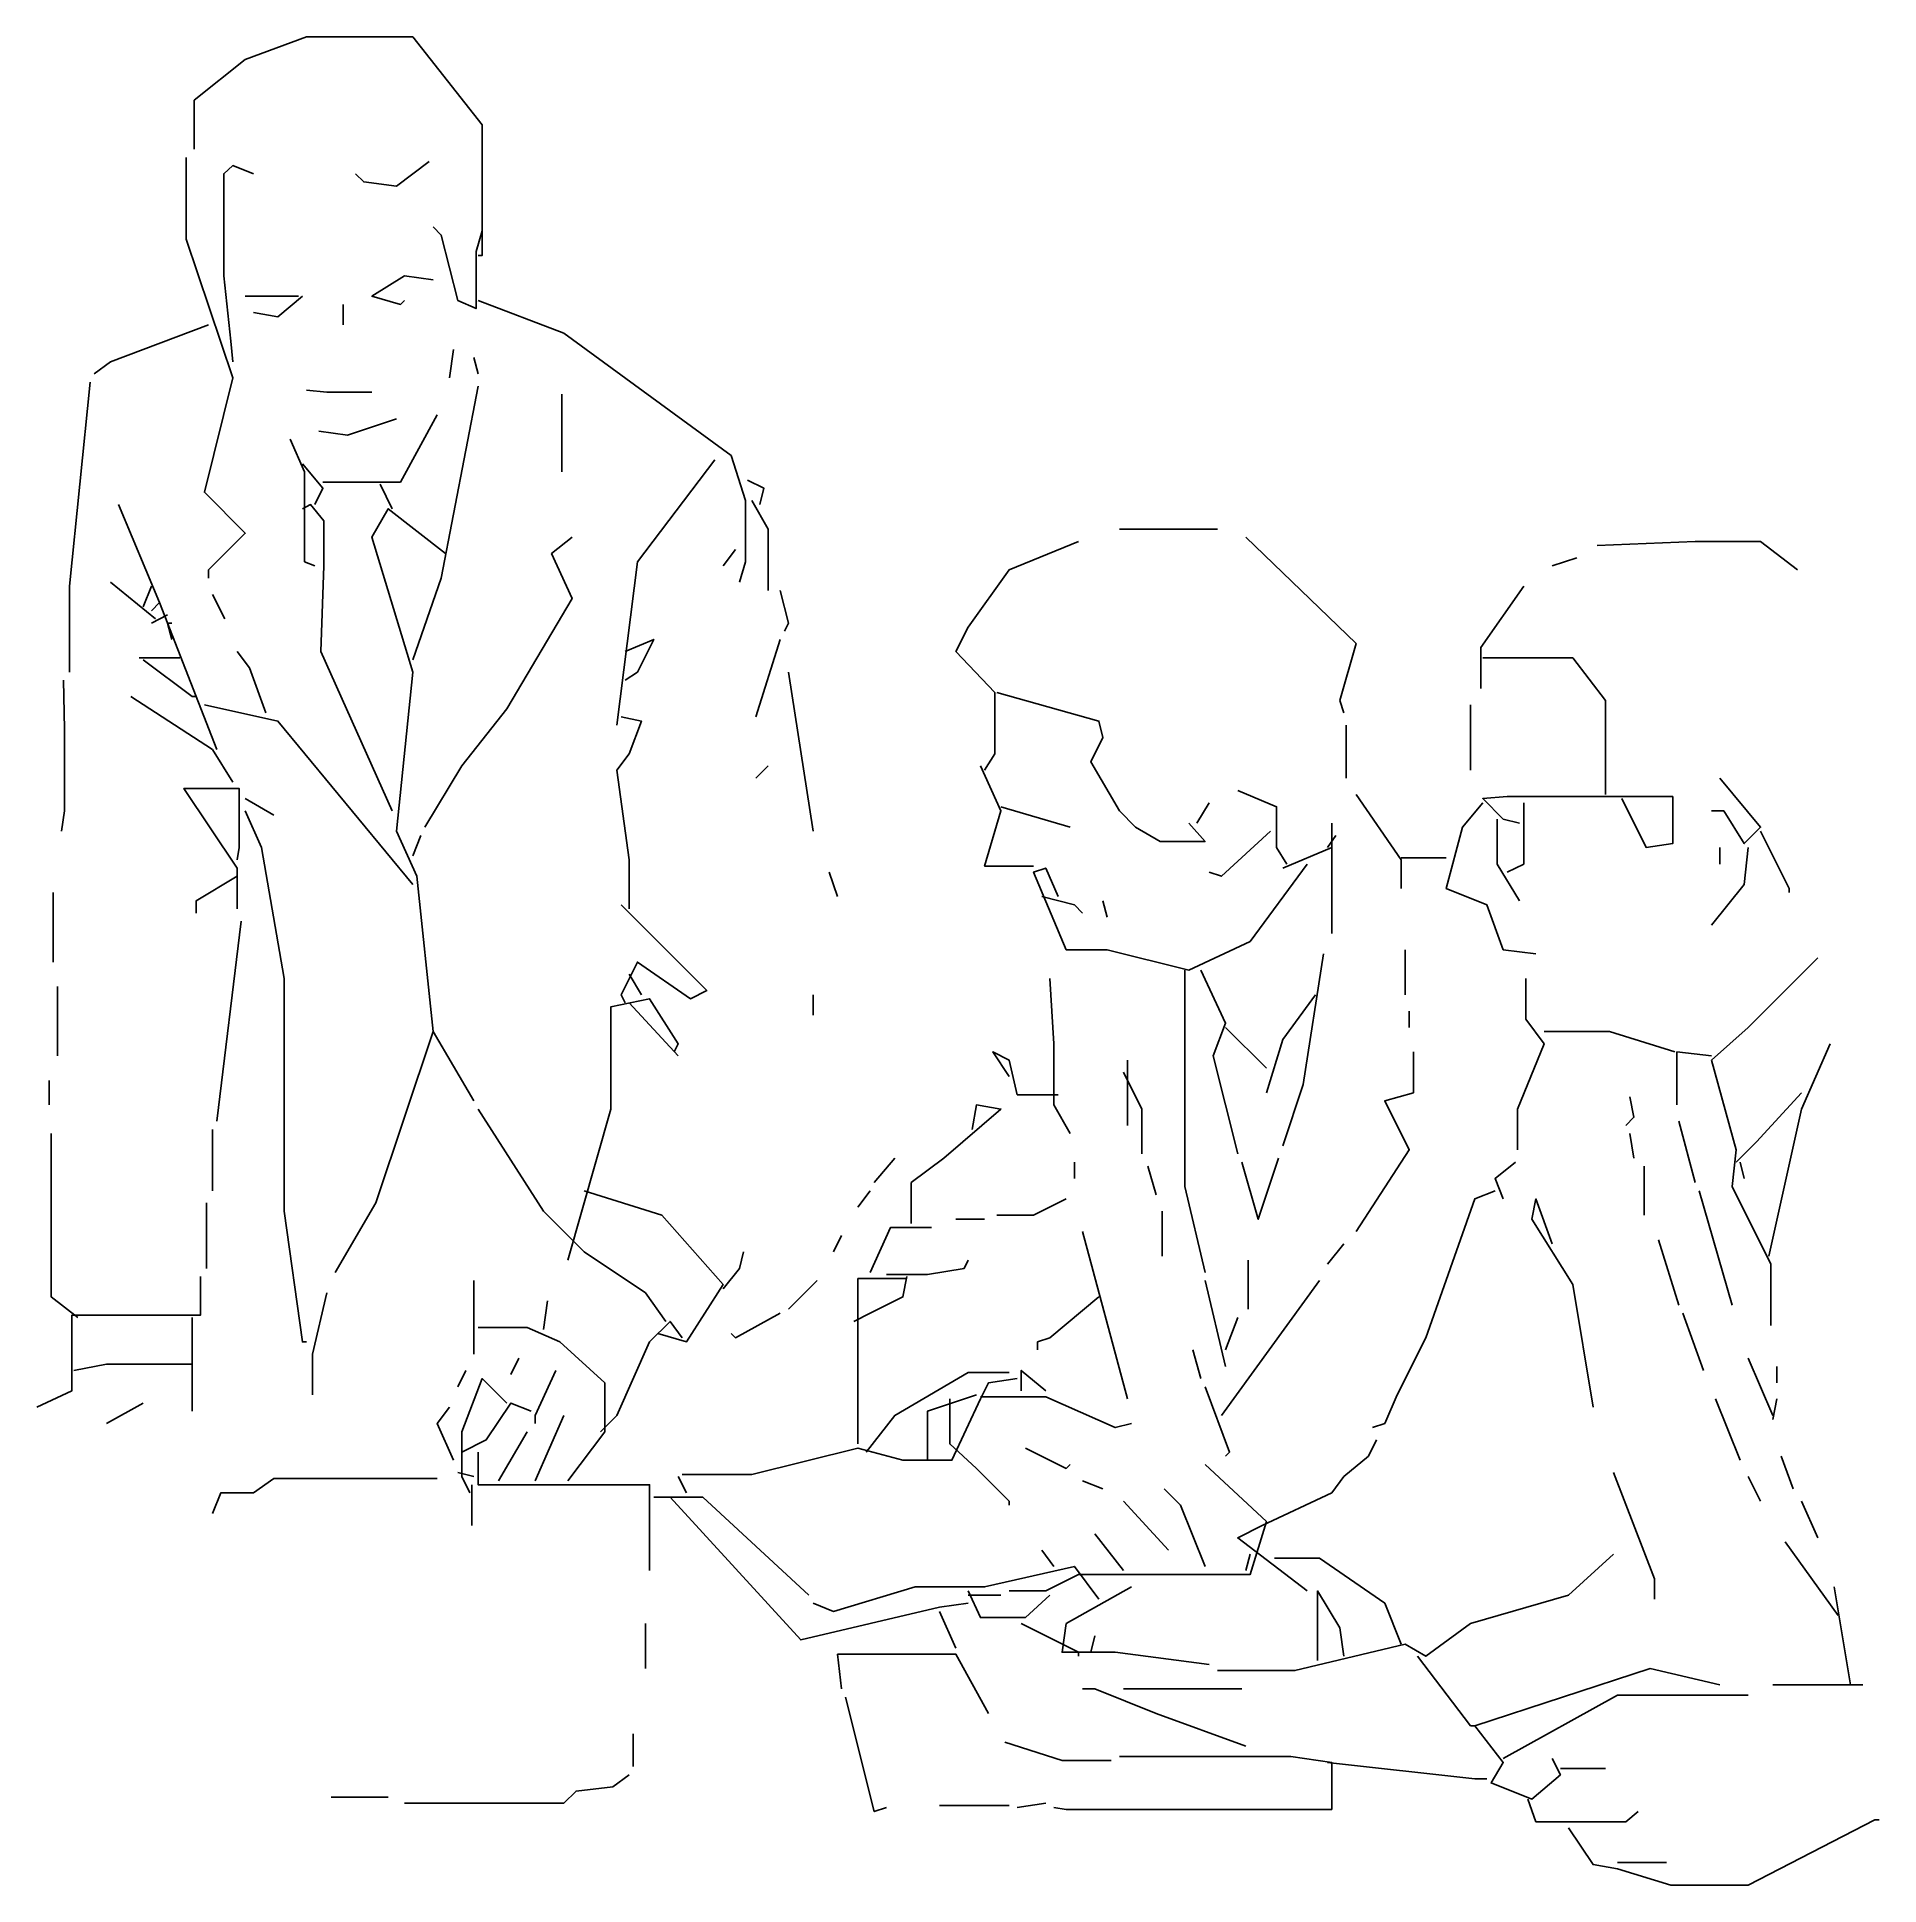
# Model space of a CAD drawing. Header units: millimetres. Extents: x 235.2 to 272.8, y 355.2 to 393.
import ezdxf

# ---------------------------------------------------------------- set-up
doc = ezdxf.new("R2010")
doc.units = ezdxf.units.MM
doc.layers.add('Standard', color=7, linetype='Continuous')

msp = doc.modelspace()

# ---------------------------------------------------------------- linework, layer by layer
at = {"layer": 'Standard', "linetype": 'Continuous'}
for points in [[(238.402, 390.662), (238.402, 391.662), (239.444, 392.495), (240.693, 392.953), (242.86, 392.953), (244.277, 391.162), (244.277, 390.078), (244.277, 388.495), (244.194, 388.495)], [(238.235, 390.495), (238.235, 388.828), (239.193, 385.995), (238.61, 383.662), (239.444, 382.828), (238.693, 382.078), (238.693, 381.912)], [(239.193, 386.328), (239.152, 386.745), (239.006, 388.078), (239.006, 390.162), (239.193, 390.328), (239.61, 390.162)], [(243.194, 390.412), (242.527, 389.912), (241.86, 389.995), (241.693, 390.162)], [(244.277, 388.995), (244.152, 388.578), (244.152, 387.412), (243.777, 387.578), (243.443, 388.912), (243.277, 389.078)], [(243.277, 387.995), (242.693, 388.078), (242.027, 387.662), (242.61, 387.495), (242.693, 387.578)], [(240.527, 387.662), (239.444, 387.662)], [(240.61, 387.662), (240.11, 387.245), (239.61, 387.328)], [(241.444, 387.495), (241.444, 387.078)], [(244.194, 387.578), (245.943, 386.912), (249.36, 384.412), (249.652, 383.495), (249.652, 382.245), (249.527, 381.828)], [(238.693, 387.078), (236.693, 386.328), (236.36, 386.078)], [(243.694, 386.578), (243.61, 385.995)], [(244.11, 386.412), (244.194, 386.078)], [(236.277, 385.912), (235.86, 381.745), (235.86, 379.995)], [(244.194, 385.828), (243.443, 381.912), (242.86, 380.245)], [(242.027, 385.703), (241.11, 385.703), (240.693, 385.745)], [(245.902, 385.662), (245.902, 384.078)], [(242.527, 385.162), (241.527, 384.828), (240.944, 384.912)], [(241.027, 383.87), (242.61, 383.87), (243.36, 385.245)], [(240.36, 384.745), (240.652, 384.078), (240.652, 382.245), (240.86, 382.162)], [(249.027, 384.328), (247.443, 382.245), (247.027, 378.912)], [(240.61, 384.245), (241.027, 383.745), (240.86, 383.412)], [(249.693, 383.912), (250.027, 383.745), (249.944, 383.412)], [(242.193, 383.828), (242.443, 383.328)], [(236.86, 383.412), (237.693, 381.412), (237.527, 381.245)], [(242.443, 377.162), (240.985, 380.412), (241.048, 382.162), (241.048, 383.078), (240.777, 383.412), (240.61, 383.328)], [(243.527, 382.412), (242.36, 383.328), (242.027, 382.745), (242.86, 379.995), (242.527, 376.745), (242.943, 375.828), (243.277, 372.662), (242.11, 369.162), (241.277, 367.745)], [(249.777, 383.495), (250.11, 382.912), (250.11, 381.662)], [(257.277, 382.912), (259.277, 382.912)], [(246.11, 382.745), (245.694, 382.412), (246.11, 381.495), (244.777, 379.245), (243.86, 378.078), (243.11, 376.828)], [(249.444, 382.495), (249.193, 382.162)], [(256.443, 382.662), (255.027, 382.078), (254.193, 380.912), (253.944, 380.412), (254.735, 379.578), (254.735, 378.328), (254.527, 377.995)], [(259.86, 382.745), (262.11, 380.578), (261.777, 379.412), (261.86, 379.162)], [(267.027, 382.578), (269.027, 382.662), (270.36, 382.662), (271.11, 382.078)], [(266.61, 382.328), (266.11, 382.162)], [(237.61, 381.078), (236.693, 381.828)], [(237.527, 381.745), (237.36, 381.328)], [(250.36, 381.662), (250.527, 380.995), (250.444, 380.828)], [(265.527, 381.745), (264.652, 380.495), (264.652, 379.662)], [(237.693, 381.412), (238.86, 378.412)], [(238.777, 381.578), (239.027, 381.078)], [(237.86, 381.162), (237.527, 380.995)], [(237.944, 380.662), (237.86, 380.995), (237.944, 380.995)], [(247.194, 380.412), (247.777, 380.662), (247.443, 379.995), (247.194, 379.828)], [(250.36, 380.662), (249.86, 379.078)], [(238.11, 380.287), (237.277, 380.287)], [(237.36, 380.245), (238.36, 379.495), (238.444, 379.495)], [(239.86, 379.162), (239.527, 380.078), (239.277, 380.412)], [(264.693, 380.287), (266.527, 380.287), (267.193, 379.412), (267.193, 377.495)], [(235.735, 379.828), (235.756, 378.828), (235.756, 377.162), (235.693, 376.745)], [(250.527, 379.995), (251.027, 376.745)], [(239.193, 377.745), (238.777, 378.412), (237.11, 379.495)], [(254.777, 379.578), (256.86, 378.995), (256.943, 378.662), (256.694, 378.162), (257.277, 377.162), (257.61, 376.828), (258.11, 376.537), (259.027, 376.537), (258.694, 376.912)], [(238.61, 379.328), (240.11, 378.995), (242.86, 375.662)], [(247.11, 379.078), (247.527, 378.995), (247.277, 378.328), (247.027, 377.995), (247.277, 376.162), (247.277, 375.162)], [(264.444, 379.328), (264.444, 377.995)], [(261.902, 378.912), (261.902, 377.828)], [(250.11, 378.078), (249.86, 377.828)], [(254.444, 378.078), (254.86, 377.162), (254.527, 376.037), (255.527, 376.037)], [(239.277, 375.162), (239.277, 375.995), (238.193, 377.62), (239.318, 377.62), (239.318, 376.412), (239.277, 376.162)], [(259.694, 377.578), (260.485, 377.245), (260.485, 376.412), (260.694, 376.078)], [(262.11, 377.495), (263.027, 376.162), (263.027, 375.578)], [(269.527, 377.828), (270.36, 376.828), (270.027, 376.495), (269.61, 377.162), (269.36, 377.162)], [(239.444, 377.412), (240.027, 377.078)], [(239.444, 377.162), (239.777, 376.412), (240.235, 373.745), (240.235, 368.995), (240.61, 366.328), (240.693, 366.328)], [(254.86, 377.245), (256.277, 376.828)], [(258.86, 376.912), (259.11, 377.328)], [(264.693, 377.328), (264.277, 376.828), (263.944, 375.578), (264.777, 375.245), (265.11, 374.328), (265.777, 374.245)], [(267.527, 377.412), (268.027, 376.412), (268.569, 376.495), (268.569, 377.453), (265.193, 377.453), (264.693, 377.412), (265.11, 376.995), (265.444, 376.912)], [(265.527, 377.328), (265.527, 376.078), (265.193, 375.912)], [(260.36, 376.745), (259.36, 375.828), (259.11, 375.912)], [(261.61, 376.912), (261.61, 374.662)], [(264.985, 376.995), (264.985, 376.078), (265.444, 375.328)], [(270.36, 376.745), (270.943, 375.578), (270.943, 375.495)], [(242.86, 376.245), (243.027, 376.662)], [(260.61, 375.995), (261.61, 376.412)], [(261.693, 376.662), (261.527, 376.412)], [(270.11, 376.412), (270.027, 375.662), (269.36, 374.828)], [(269.527, 376.412), (269.527, 376.078)], [(261.11, 376.078), (259.943, 374.495), (258.694, 373.912), (257.027, 374.328), (256.194, 374.328), (255.527, 375.912), (255.777, 375.995), (256.027, 375.412)], [(263.027, 376.203), (263.944, 376.203)], [(239.277, 375.828), (238.444, 375.328), (238.444, 375.078)], [(251.36, 375.912), (251.527, 375.412)], [(235.527, 375.495), (235.527, 374.078)], [(247.11, 375.245), (248.86, 373.495), (248.527, 373.328), (247.443, 374.078), (247.11, 373.412), (247.194, 373.245)], [(255.694, 375.412), (256.36, 375.245), (256.527, 375.078)], [(256.943, 375.328), (257.027, 374.995)], [(239.36, 374.912), (238.86, 370.828)], [(261.443, 374.245), (261.027, 371.578), (260.61, 370.328)], [(263.11, 374.328), (263.11, 373.412)], [(271.527, 374.162), (270.11, 372.745), (269.36, 372.078), (269.86, 370.245), (269.777, 369.495), (270.568, 367.912), (270.568, 366.662)], [(247.277, 373.828), (247.527, 373.412)], [(255.86, 373.745), (255.943, 372.412), (255.943, 371.162), (256.277, 370.578)], [(258.61, 373.912), (258.61, 369.495), (259.027, 367.745)], [(258.943, 373.912), (259.443, 372.828), (259.194, 372.162), (259.694, 370.162)], [(265.569, 373.745), (265.569, 372.912), (265.944, 372.412), (265.402, 371.078), (265.402, 370.245)], [(235.61, 373.578), (235.61, 372.162)], [(246.027, 367.995), (246.902, 371.078), (246.902, 373.162), (247.694, 373.328), (248.277, 372.412), (248.194, 372.245)], [(251.027, 373.412), (251.027, 372.995)], [(261.277, 373.412), (260.61, 372.495), (260.277, 371.412)], [(247.277, 373.245), (248.277, 372.162)], [(263.193, 373.078), (263.193, 372.745)], [(243.277, 372.662), (244.11, 371.245)], [(259.443, 372.745), (260.277, 371.912)], [(265.944, 372.662), (267.277, 372.662), (268.61, 372.245)], [(255.027, 371.745), (254.693, 372.245), (255.027, 372.078), (255.193, 371.37), (256.027, 371.37)], [(263.277, 372.245), (263.277, 371.412), (262.693, 371.245), (263.193, 370.245), (262.11, 368.578)], [(268.652, 371.162), (268.652, 372.245), (269.36, 372.162)], [(271.777, 372.412), (271.194, 371.078), (270.527, 368.078)], [(257.36, 371.828), (257.735, 371.078), (257.735, 370.162)], [(257.443, 372.078), (257.443, 370.745)], [(235.443, 371.662), (235.443, 371.162)], [(244.194, 371.078), (245.527, 368.995), (246.36, 368.162), (247.61, 367.328), (248.027, 366.745)], [(253.027, 368.745), (253.027, 369.578), (253.693, 370.078), (254.86, 371.078), (254.36, 371.162), (254.277, 370.662)], [(267.693, 371.328), (267.777, 370.912), (267.61, 370.745)], [(271.194, 371.412), (270.277, 370.412), (269.86, 369.995)], [(268.694, 370.828), (269.027, 369.578)], [(236.027, 366.828), (235.485, 367.245), (235.485, 370.578)], [(238.777, 370.662), (238.777, 369.412)], [(267.693, 370.578), (267.777, 370.078)], [(252.693, 370.078), (252.277, 369.578)], [(256.36, 369.995), (256.36, 369.662)], [(260.527, 370.078), (260.11, 368.828), (259.777, 369.995)], [(265.36, 369.995), (264.944, 369.662), (265.11, 369.245)], [(269.943, 369.995), (270.027, 369.662)], [(257.86, 369.912), (258.027, 369.328)], [(267.985, 369.912), (267.985, 368.912)], [(246.36, 369.412), (247.943, 368.912), (249.193, 367.495), (248.443, 366.328), (247.86, 366.495)], [(252.193, 369.412), (251.944, 369.078)], [(256.194, 369.245), (255.527, 368.912), (254.777, 368.912)], [(264.944, 369.412), (264.527, 369.245), (263.527, 366.412), (262.944, 365.245), (262.693, 364.662), (262.444, 364.578)], [(266.11, 368.328), (265.777, 369.245), (265.693, 368.828), (266.527, 367.495), (266.944, 364.995)], [(269.11, 369.412), (269.777, 367.078)], [(238.652, 369.162), (238.652, 367.828)], [(253.944, 368.828), (254.527, 368.828)], [(258.152, 368.995), (258.152, 368.078)], [(251.61, 368.495), (251.444, 368.162)], [(252.193, 367.745), (252.61, 368.662), (253.444, 368.662)], [(256.527, 368.578), (257.443, 365.162)], [(249.193, 367.412), (249.527, 367.828), (249.61, 368.162)], [(261.86, 368.328), (261.527, 367.912)], [(268.277, 368.412), (268.694, 367.078)], [(252.527, 367.703), (253.36, 367.703), (254.11, 367.828), (254.193, 367.995)], [(259.902, 367.995), (259.902, 366.995)], [(238.527, 367.662), (238.527, 366.87), (235.902, 366.87), (235.902, 365.328), (235.194, 364.995)], [(241.11, 367.328), (240.818, 366.078), (240.818, 365.245)], [(244.11, 367.578), (244.11, 366.078)], [(251.11, 367.578), (250.527, 366.995)], [(252.944, 367.662), (252.86, 367.245), (252.193, 366.912), (251.86, 366.745)], [(252.944, 367.62), (251.944, 367.62), (251.944, 364.245)], [(259.027, 367.578), (259.443, 365.828)], [(259.36, 364.828), (261.36, 367.578)], [(245.527, 366.578), (245.61, 367.162)], [(250.36, 366.912), (249.444, 366.412), (249.36, 366.495)], [(256.86, 367.245), (255.86, 366.412), (255.61, 366.328), (255.61, 366.162)], [(268.777, 366.912), (269.194, 365.745)], [(238.36, 366.828), (238.36, 364.912)], [(244.194, 366.62), (245.194, 366.62), (245.86, 366.328), (246.777, 365.495), (246.777, 364.495), (246.027, 363.495)], [(246.694, 364.495), (247.027, 364.828), (247.694, 366.328), (248.11, 366.745), (248.36, 366.412)], [(259.443, 366.162), (259.694, 366.828)], [(258.777, 366.162), (258.943, 365.578)], [(238.36, 365.87), (236.61, 365.87), (235.943, 365.745)], [(245.027, 365.995), (244.86, 365.662)], [(270.61, 364.828), (270.11, 365.995)], [(270.694, 365.828), (270.694, 365.495)], [(243.943, 365.745), (243.777, 365.412)], [(244.777, 365.078), (244.277, 365.578), (243.86, 364.495), (243.86, 363.578), (244.027, 363.245)], [(245.777, 365.745), (245.36, 364.828), (245.36, 364.662)], [(248.36, 363.62), (249.777, 363.62), (251.944, 364.162), (252.86, 363.912), (253.86, 363.912), (254.444, 365.162), (254.61, 365.495), (255.193, 365.578)], [(255.027, 365.703), (254.193, 365.703), (252.693, 364.828), (252.11, 364.078)], [(255.777, 365.328), (255.277, 365.745), (255.277, 365.328)], [(259.027, 365.412), (259.527, 364.078), (259.443, 363.995)], [(237.36, 365.078), (236.61, 364.662)], [(243.86, 364.078), (244.36, 364.328), (244.86, 365.078), (245.277, 364.912)], [(254.36, 365.245), (253.36, 364.912), (253.36, 363.912)], [(253.818, 365.162), (253.818, 364.245), (254.36, 363.745), (255.027, 363.078), (255.027, 362.995)], [(254.444, 365.203), (255.777, 365.203), (257.194, 364.578), (257.527, 364.662)], [(269.443, 365.162), (269.943, 363.912)], [(270.694, 365.162), (270.61, 364.745)], [(243.694, 363.912), (243.36, 364.662), (243.61, 364.995)], [(245.36, 363.495), (245.943, 364.828)], [(244.61, 363.495), (245.194, 364.495)], [(261.11, 361.245), (259.694, 362.328), (260.194, 362.578), (261.61, 363.245), (261.86, 363.578), (262.36, 363.995), (262.527, 364.328)], [(244.194, 364.078), (244.194, 363.412), (247.694, 363.412), (247.694, 361.662)], [(255.36, 364.162), (256.194, 363.745), (256.277, 363.828)], [(270.777, 363.995), (271.027, 363.328)], [(243.36, 363.537), (240.027, 363.537), (239.61, 363.245), (238.944, 363.245), (238.777, 362.828)], [(243.777, 363.662), (244.11, 363.578)], [(248.277, 363.578), (248.443, 363.245)], [(259.027, 363.828), (260.277, 362.662), (259.943, 361.578), (256.443, 361.578), (255.777, 361.245), (255.027, 361.245)], [(267.36, 363.662), (268.194, 361.495), (268.194, 361.078)], [(270.11, 363.578), (270.36, 363.078)], [(244.069, 363.412), (244.069, 362.578)], [(247.777, 363.162), (248.777, 363.162), (250.944, 361.162)], [(248.11, 363.162), (250.777, 360.245), (253.61, 360.912), (254.193, 360.995)], [(256.527, 363.495), (256.943, 363.328)], [(259.027, 361.745), (258.527, 362.995), (258.194, 363.328)], [(257.36, 363.078), (258.277, 362.078)], [(271.194, 363.078), (271.527, 362.328)], [(257.36, 361.662), (256.777, 362.412)], [(255.943, 361.745), (255.694, 362.078)], [(271.943, 360.745), (270.86, 362.245)], [(251.027, 360.995), (251.444, 360.828), (253.11, 361.328), (254.527, 361.328), (256.36, 361.745), (256.86, 361.078)], [(259.277, 359.62), (260.86, 359.62), (263.11, 360.162), (263.527, 359.912), (264.444, 360.578), (266.444, 361.162), (267.36, 361.995)], [(259.943, 361.995), (259.86, 361.662)], [(260.443, 361.912), (261.36, 361.912), (262.693, 360.995), (263.027, 360.162)], [(259.11, 359.745), (257.194, 359.995), (256.11, 359.995), (256.194, 360.578), (257.527, 361.328)], [(271.86, 361.328), (272.194, 359.328)], [(254.193, 361.245), (254.444, 360.703), (255.36, 360.703), (255.86, 361.162)], [(254.193, 361.162), (254.86, 361.162)], [(261.319, 359.828), (261.319, 361.245), (261.777, 360.495), (261.86, 359.912)], [(247.61, 360.578), (247.61, 359.662)], [(253.61, 360.828), (253.944, 360.078)], [(255.277, 360.578), (256.443, 359.995), (256.443, 359.912)], [(256.694, 359.995), (256.777, 360.328)], [(254.61, 358.745), (253.944, 359.953), (251.527, 359.953), (251.61, 359.245)], [(263.36, 359.912), (264.444, 358.495), (264.527, 358.495)], [(269.527, 359.328), (268.11, 359.662), (264.527, 358.495), (265.11, 357.745), (264.86, 357.328), (265.693, 356.995), (266.277, 357.495), (266.11, 357.828)], [(251.693, 359.078), (252.277, 356.745), (252.527, 356.828)], [(259.86, 358.078), (258.027, 358.745), (256.777, 359.245), (256.527, 359.245)], [(257.36, 359.245), (259.777, 359.245)], [(265.11, 357.828), (267.444, 359.12), (270.11, 359.12)], [(270.61, 359.328), (272.443, 359.328)], [(247.36, 358.328), (247.36, 357.662)], [(254.944, 358.162), (256.11, 357.787), (257.11, 357.787)], [(257.277, 357.87), (260.777, 357.87), (261.61, 357.745), (261.61, 356.787), (256.194, 356.787), (255.943, 356.828)], [(247.277, 357.495), (246.943, 357.245), (246.194, 357.162), (245.943, 356.912), (242.693, 356.912)], [(261.527, 357.745), (264.527, 357.412), (264.777, 357.412)], [(266.277, 357.62), (267.193, 357.62)], [(241.193, 357.037), (242.36, 357.037)], [(253.61, 356.87), (255.027, 356.87)], [(255.777, 356.912), (255.193, 356.828)], [(265.61, 356.995), (265.777, 356.537), (267.61, 356.537), (267.86, 356.745)], [(266.444, 356.412), (266.944, 355.662), (267.444, 355.578), (268.527, 355.245), (270.11, 355.245), (272.694, 356.578), (272.777, 356.578)], [(267.444, 355.703), (268.443, 355.703)]]:
    msp.add_lwpolyline(points, dxfattribs=at)

doc.saveas('drawing.dxf')
